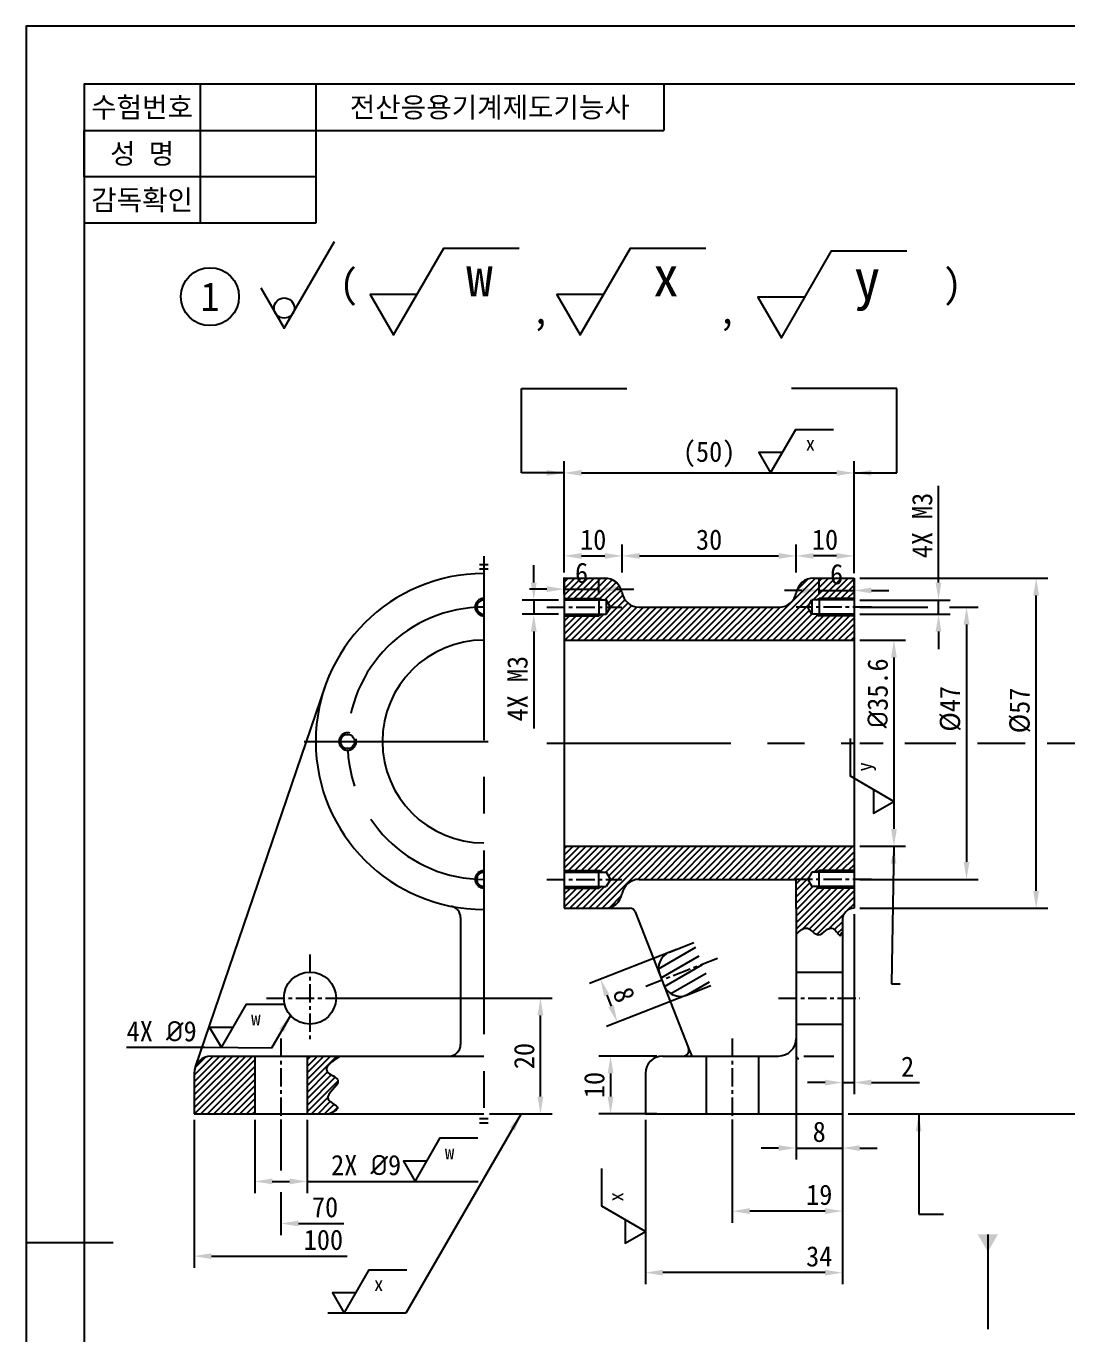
# Model space of a CAD drawing. Header units: millimetres. Extents: x 0 to 594, y 0 to 420.
# Drawn here: x 0 to 179.5, y 194.2 to 420 of the extents above; entities that cross this region are included whole.
import ezdxf
from ezdxf.enums import TextEntityAlignment as Align

# ---------------------------------------------------------------- set-up
doc = ezdxf.new("R2010")
doc.units = ezdxf.units.MM
doc.linetypes.add('CENTER', pattern=[50.8, 31.75, -6.35, 6.35, -6.35])
doc.linetypes.add('PHANTOM', pattern=[63.5, 31.75, -6.35, 6.35, -6.35, 6.35, -6.35])
for name, color, linetype in [('가상선', 1, 'PHANTOM'), ('문자', 2, 'Continuous'), ('외형선', 3, 'Continuous'), ('윤곽선_중심마크', 4, 'Continuous'), ('중심선', 1, 'CENTER'), ('치수선', 7, 'Continuous')]:
    doc.layers.add(name, color=color, linetype=linetype)
doc.styles.add('문자 H3.5', font='GulimChe.ttf', dxfattribs={"height": 3.5})
doc.styles.add('문자 H5', font='GulimChe.ttf', dxfattribs={"height": 5})
doc.dimstyles.new('기본', dxfattribs={"dimtxt": 3.5, "dimasz": 3, "dimexe": 2, "dimexo": 1, "dimgap": 1, "dimtad": 1, "dimdsep": 46, "dimtxsty": '문자 H3.5', "dimcen": 0, "dimclrd": 256, "dimclre": 256, "dimclrt": 2, "dimazin": 2, "dimtfac": 1, "dimtmove": 0, "dimatfit": 3, "dimfxl": 1, "dimlwd": -1, "dimlwe": -1, "dimarcsym": 1})
pattern_1 = [(45, (-143.3244, 7.025), (-0.561266, 0.561266), [])]

# ---------------------------------------------------------------- blocks, each defined once
blk = doc.blocks.new('*D2')
at = {"layer": 'Defpoints', "color": 0, "transparency": 16777216}
for p in [(142.83, 314), (142.83, 278.41), (149.72, 278.41)]:
    blk.add_point(p, dxfattribs=at)
at = {"layer": '치수선', "transparency": 16777216}
for p, q in [((143.83, 314), (151.72, 314)), ((149.72, 311), (149.72, 281.41)), ((143.83, 278.41), (151.72, 278.41))]:
    blk.add_line(p, q, dxfattribs=at)
for points in [[(149.22, 311), (150.22, 311), (149.72, 314)], [(149.22, 281.41), (150.22, 281.41), (149.72, 278.41)]]:
    blk.add_solid(points, dxfattribs=at)
at = {"layer": '치수선', "color": 2, "transparency": 16777216, "insert": (146.93, 304.81), "char_height": 3.5, "attachment_point": 5, "rotation": 90, "style": '문자 H3.5'}
blk.add_mtext('{\\fISOCPEUR|b0|i0|c0|p34;%%C}35.6', dxfattribs=at)
blk = doc.blocks.new('_DotSmall')
at = {"color": 0, "linetype": 'ByBlock', "const_width": 0.5}
blk.add_lwpolyline([(-0.0625, 0, 1), (0.0625, 0, 1)], format="xyb", close=True, dxfattribs=at)
blk = doc.blocks.new('*D3')
at = {"layer": 'Defpoints', "color": 0, "transparency": 16777216}
for p in [(142.83, 296.2), (140.83, 232.2), (189.8, 232.2)]:
    blk.add_point(p, dxfattribs=at)
at = {"layer": '치수선', "transparency": 16777216}
for p, q in [((143.83, 296.2), (147.85, 296.2)), ((151.6, 296.2), (160.38, 296.2)), ((164.13, 296.2), (172.38, 296.2)), ((176.13, 296.2), (191.8, 296.2)), ((189.8, 293.2), (189.8, 235.2)), ((141.83, 232.2), (191.8, 232.2))]:
    blk.add_line(p, q, dxfattribs=at)
for points in [[(189.3, 293.2), (190.3, 293.2), (189.8, 296.2)], [(189.3, 235.2), (190.3, 235.2), (189.8, 232.2)]]:
    blk.add_solid(points, dxfattribs=at)
at = {"layer": '치수선', "color": 2, "transparency": 16777216, "insert": (187, 251.06), "char_height": 3.5, "attachment_point": 5, "rotation": 90, "style": '문자 H3.5'}
blk.add_mtext('64%%P0.023', dxfattribs=at)
blk = doc.blocks.new('*D4')
at = {"layer": 'Defpoints', "color": 0, "transparency": 16777216}
for p in [(142.83, 324.7), (174.26, 324.7), (142.83, 267.7)]:
    blk.add_point(p, dxfattribs=at)
at = {"layer": '치수선', "transparency": 16777216}
for p, q in [((143.83, 324.7), (176.26, 324.7)), ((174.26, 270.7), (174.26, 321.7)), ((143.83, 267.7), (176.26, 267.7))]:
    blk.add_line(p, q, dxfattribs=at)
for points in [[(173.76, 321.7), (174.76, 321.7), (174.26, 324.7)], [(173.76, 270.7), (174.76, 270.7), (174.26, 267.7)]]:
    blk.add_solid(points, dxfattribs=at)
at = {"layer": '치수선', "color": 2, "transparency": 16777216, "insert": (171.46, 301.86), "char_height": 3.5, "attachment_point": 5, "rotation": 90, "style": '문자 H3.5'}
blk.add_mtext('%%c57', dxfattribs=at)
blk = doc.blocks.new('*D5')
at = {"layer": 'Defpoints', "color": 0, "transparency": 16777216}
for p in [(142.83, 267.7), (140.83, 260.73), (140.83, 237.62)]:
    blk.add_point(p, dxfattribs=at)
at = {"layer": '치수선', "transparency": 16777216}
for p, q in [((142.83, 266.7), (142.83, 235.62)), ((140.83, 259.73), (140.83, 235.62)), ((137.83, 237.62), (134.83, 237.62)), ((140.83, 237.62), (142.83, 237.62)), ((145.83, 237.62), (154.11, 237.62))]:
    blk.add_line(p, q, dxfattribs=at)
for points in [[(137.83, 238.12), (137.83, 237.12), (140.83, 237.62)], [(145.83, 238.12), (145.83, 237.12), (142.83, 237.62)]]:
    blk.add_solid(points, dxfattribs=at)
at = {"layer": '치수선', "color": 2, "transparency": 16777216, "insert": (152.07, 240.37), "char_height": 3.5, "attachment_point": 5, "style": '문자 H3.5'}
blk.add_mtext('2', dxfattribs=at)
blk = doc.blocks.new('*D6')
at = {"layer": 'Defpoints', "color": 0, "transparency": 16777216}
for p in [(142.83, 319.7), (142.83, 272.7), (162.25, 272.7)]:
    blk.add_point(p, dxfattribs=at)
at = {"layer": '치수선', "transparency": 16777216}
for p, q in [((143.83, 319.7), (155.54, 319.7)), ((159.29, 319.7), (164.25, 319.7)), ((162.25, 316.7), (162.25, 275.7)), ((143.83, 272.7), (164.25, 272.7))]:
    blk.add_line(p, q, dxfattribs=at)
for points in [[(161.75, 316.7), (162.75, 316.7), (162.25, 319.7)], [(161.75, 275.7), (162.75, 275.7), (162.25, 272.7)]]:
    blk.add_solid(points, dxfattribs=at)
at = {"layer": '치수선', "color": 2, "transparency": 16777216, "insert": (159.46, 302.14), "char_height": 3.5, "attachment_point": 5, "rotation": 90, "style": '문자 H3.5'}
blk.add_mtext('%%c47', dxfattribs=at)
blk = doc.blocks.new('*D7')
at = {"layer": 'Defpoints', "color": 0, "transparency": 16777216}
for p in [(121.83, 232.2), (140.83, 232.2), (121.83, 215.43)]:
    blk.add_point(p, dxfattribs=at)
at = {"layer": '치수선', "transparency": 16777216}
for p, q in [((121.83, 231.2), (121.83, 213.43)), ((140.83, 231.2), (140.83, 213.43)), ((137.83, 215.43), (124.83, 215.43))]:
    blk.add_line(p, q, dxfattribs=at)
for points in [[(124.83, 215.93), (124.83, 214.93), (121.83, 215.43)], [(137.83, 215.93), (137.83, 214.93), (140.83, 215.43)]]:
    blk.add_solid(points, dxfattribs=at)
at = {"layer": '치수선', "color": 2, "transparency": 16777216, "insert": (136.83, 218.23), "char_height": 3.5, "attachment_point": 5, "style": '문자 H3.5'}
blk.add_mtext('19', dxfattribs=at)
blk = doc.blocks.new('*D8')
at = {"layer": 'Defpoints', "color": 0, "transparency": 16777216}
for p in [(106.83, 232.2), (140.83, 232.2), (106.83, 204.8)]:
    blk.add_point(p, dxfattribs=at)
at = {"layer": '치수선', "transparency": 16777216}
for p, q in [((106.83, 231.2), (106.83, 202.8)), ((140.83, 231.2), (140.83, 202.8)), ((137.83, 204.8), (109.83, 204.8))]:
    blk.add_line(p, q, dxfattribs=at)
for points in [[(109.83, 205.3), (109.83, 204.3), (106.83, 204.8)], [(137.83, 205.3), (137.83, 204.3), (140.83, 204.8)]]:
    blk.add_solid(points, dxfattribs=at)
at = {"layer": '치수선', "color": 2, "transparency": 16777216, "insert": (136.83, 207.59), "char_height": 3.5, "attachment_point": 5, "style": '문자 H3.5'}
blk.add_mtext('34', dxfattribs=at)
blk = doc.blocks.new('*D9')
at = {"layer": 'Defpoints', "color": 0, "transparency": 16777216}
for p in [(43.96, 232.2), (113.96, 232.2), (113.96, 213.29)]:
    blk.add_point(p, dxfattribs=at)
at = {"layer": '치수선', "transparency": 16777216}
for p, q in [((43.96, 231.2), (43.96, 222.42)), ((43.96, 218.67), (43.96, 211.29)), ((46.96, 213.29), (54.81, 213.29))]:
    blk.add_line(p, q, dxfattribs=at)
blk.add_solid([(46.96, 213.79), (46.96, 212.79), (43.96, 213.29)], dxfattribs=at)
at = {"layer": '치수선', "color": 2, "transparency": 16777216, "insert": (51.57, 216.09), "char_height": 3.5, "attachment_point": 5, "style": '문자 H3.5'}
blk.add_mtext('70', dxfattribs=at)
blk = doc.blocks.new('*D10')
at = {"layer": 'Defpoints', "color": 0, "transparency": 16777216}
for p in [(28.96, 232.2), (128.96, 232.2), (128.96, 207.66)]:
    blk.add_point(p, dxfattribs=at)
at = {"layer": '치수선', "transparency": 16777216}
for p, q in [((28.96, 231.2), (28.96, 205.66)), ((31.96, 207.66), (55.41, 207.66))]:
    blk.add_line(p, q, dxfattribs=at)
blk.add_solid([(31.96, 208.16), (31.96, 207.16), (28.96, 207.66)], dxfattribs=at)
at = {"layer": '치수선', "color": 2, "transparency": 16777216, "insert": (51.28, 210.45), "char_height": 3.5, "attachment_point": 5, "style": '문자 H3.5'}
blk.add_mtext('100', dxfattribs=at)
blk = doc.blocks.new('*D11')
at = {"layer": 'Defpoints', "color": 0, "transparency": 16777216}
for p in [(102.83, 328.54), (92.83, 324.7), (102.83, 324.7)]:
    blk.add_point(p, dxfattribs=at)
at = {"layer": '치수선', "transparency": 16777216}
for p, q in [((92.83, 325.7), (92.83, 330.54)), ((102.83, 325.7), (102.83, 330.54)), ((95.83, 328.54), (99.83, 328.54))]:
    blk.add_line(p, q, dxfattribs=at)
for points in [[(95.83, 329.04), (95.83, 328.04), (92.83, 328.54)], [(99.83, 329.04), (99.83, 328.04), (102.83, 328.54)]]:
    blk.add_solid(points, dxfattribs=at)
at = {"layer": '치수선', "color": 2, "transparency": 16777216, "insert": (97.83, 331.33), "char_height": 3.5, "attachment_point": 5, "style": '문자 H3.5'}
blk.add_mtext('10', dxfattribs=at)
blk = doc.blocks.new('*D12')
at = {"layer": 'Defpoints', "color": 0, "transparency": 16777216}
for p in [(113.12, 260.98), (116.04, 253.53), (102, 248.03)]:
    blk.add_point(p, dxfattribs=at)
at = {"layer": '치수선', "transparency": 16777216}
for p, q in [((112.18, 260.61), (97.22, 254.74)), ((115.11, 253.17), (100.14, 247.3)), ((100.18, 252.68), (100.91, 250.82))]:
    blk.add_line(p, q, dxfattribs=at)
for points in [[(100.64, 252.86), (99.71, 252.5), (99.08, 255.48)], [(101.37, 251), (100.44, 250.64), (102, 248.03)]]:
    blk.add_solid(points, dxfattribs=at)
at = {"layer": '치수선', "color": 2, "transparency": 16777216, "insert": (103.14, 252.77), "char_height": 3.5, "attachment_point": 5, "rotation": 291.413, "style": '문자 H3.5'}
blk.add_mtext('8', dxfattribs=at)
blk = doc.blocks.new('*D13')
at = {"layer": 'Defpoints', "color": 0, "transparency": 16777216}
for p in [(142.83, 320.93), (142.83, 318.47), (157.41, 318.47)]:
    blk.add_point(p, dxfattribs=at)
at = {"layer": '치수선', "transparency": 16777216}
for p, q in [((157.41, 323.93), (157.41, 340.64)), ((143.83, 320.93), (159.41, 320.93)), ((157.41, 318.47), (157.41, 320.93)), ((143.83, 318.47), (159.41, 318.47)), ((157.41, 315.47), (157.41, 312.47))]:
    blk.add_line(p, q, dxfattribs=at)
for points in [[(156.91, 323.93), (157.91, 323.93), (157.41, 320.93)], [(156.91, 315.47), (157.91, 315.47), (157.41, 318.47)]]:
    blk.add_solid(points, dxfattribs=at)
at = {"layer": '치수선', "color": 2, "transparency": 16777216, "insert": (154.61, 333.79), "char_height": 3.5, "attachment_point": 5, "rotation": 90, "style": '문자 H3.5'}
blk.add_mtext('4X M3', dxfattribs=at)
blk = doc.blocks.new('*D14')
at = {"layer": 'Defpoints', "color": 0, "transparency": 16777216}
for p in [(136.83, 320.93), (142.83, 322.58), (142.83, 320.93)]:
    blk.add_point(p, dxfattribs=at)
at = {"layer": '치수선', "transparency": 16777216}
for p, q in [((136.83, 321.93), (136.83, 324.58)), ((142.83, 321.93), (142.83, 324.58)), ((133.83, 322.58), (130.83, 322.58)), ((136.83, 322.58), (142.83, 322.58)), ((145.83, 322.58), (148.83, 322.58))]:
    blk.add_line(p, q, dxfattribs=at)
for points in [[(133.83, 323.08), (133.83, 322.08), (136.83, 322.58)], [(145.83, 323.08), (145.83, 322.08), (142.83, 322.58)]]:
    blk.add_solid(points, dxfattribs=at)
at = {"layer": '치수선', "color": 2, "transparency": 16777216, "insert": (139.83, 325.37), "char_height": 3.5, "attachment_point": 5, "style": '문자 H3.5'}
blk.add_mtext('6', dxfattribs=at)
blk = doc.blocks.new('*D15')
at = {"layer": 'Defpoints', "color": 0, "transparency": 16777216}
for p in [(92.83, 320.93), (87.58, 318.47), (92.83, 318.47)]:
    blk.add_point(p, dxfattribs=at)
at = {"layer": '치수선', "transparency": 16777216}
for p, q in [((87.58, 323.93), (87.58, 326.93)), ((91.83, 320.93), (85.58, 320.93)), ((87.58, 320.93), (87.58, 318.47)), ((91.83, 318.47), (85.58, 318.47)), ((87.58, 315.47), (87.58, 298.76))]:
    blk.add_line(p, q, dxfattribs=at)
for points in [[(87.08, 323.93), (88.08, 323.93), (87.58, 320.93)], [(87.08, 315.47), (88.08, 315.47), (87.58, 318.47)]]:
    blk.add_solid(points, dxfattribs=at)
at = {"layer": '치수선', "color": 2, "transparency": 16777216, "insert": (84.78, 305.62), "char_height": 3.5, "attachment_point": 5, "rotation": 90, "style": '문자 H3.5'}
blk.add_mtext('4X M3', dxfattribs=at)
blk = doc.blocks.new('*D16')
at = {"layer": 'Defpoints', "color": 0, "transparency": 16777216}
for p in [(92.83, 320.93), (98.83, 322.81), (98.83, 320.93)]:
    blk.add_point(p, dxfattribs=at)
at = {"layer": '치수선', "transparency": 16777216}
for p, q in [((92.83, 321.93), (92.83, 324.81)), ((98.83, 321.93), (98.83, 324.81)), ((89.83, 322.81), (86.83, 322.81)), ((92.83, 322.81), (98.83, 322.81)), ((101.83, 322.81), (104.83, 322.81))]:
    blk.add_line(p, q, dxfattribs=at)
for points in [[(89.83, 323.31), (89.83, 322.31), (92.83, 322.81)], [(101.83, 323.31), (101.83, 322.31), (98.83, 322.81)]]:
    blk.add_solid(points, dxfattribs=at)
at = {"layer": '치수선', "color": 2, "transparency": 16777216, "insert": (95.83, 325.6), "char_height": 3.5, "attachment_point": 5, "style": '문자 H3.5'}
blk.add_mtext('6', dxfattribs=at)
blk = doc.blocks.new('*D20')
at = {"layer": 'Defpoints', "color": 0, "transparency": 16777216}
for p in [(109.83, 242.2), (100.83, 232.2), (109.83, 232.2)]:
    blk.add_point(p, dxfattribs=at)
at = {"layer": '치수선', "transparency": 16777216}
for p, q in [((108.83, 242.2), (98.83, 242.2)), ((100.83, 239.2), (100.83, 235.2)), ((108.83, 232.2), (98.83, 232.2))]:
    blk.add_line(p, q, dxfattribs=at)
for points in [[(100.33, 239.2), (101.33, 239.2), (100.83, 242.2)], [(100.33, 235.2), (101.33, 235.2), (100.83, 232.2)]]:
    blk.add_solid(points, dxfattribs=at)
at = {"layer": '치수선', "color": 2, "transparency": 16777216, "insert": (98.04, 237.2), "char_height": 3.5, "attachment_point": 5, "rotation": 90, "style": '문자 H3.5'}
blk.add_mtext('10', dxfattribs=at)
blk = doc.blocks.new('*D21')
at = {"layer": 'Defpoints', "color": 0, "transparency": 16777216}
for p in [(132.83, 245.2), (140.83, 245.2), (140.83, 226.31)]:
    blk.add_point(p, dxfattribs=at)
at = {"layer": '치수선', "transparency": 16777216}
for p, q in [((132.83, 244.2), (132.83, 224.31)), ((140.83, 244.2), (140.83, 224.31)), ((129.83, 226.31), (126.83, 226.31)), ((132.83, 226.31), (140.83, 226.31)), ((143.83, 226.31), (146.83, 226.31))]:
    blk.add_line(p, q, dxfattribs=at)
for points in [[(129.83, 226.81), (129.83, 225.81), (132.83, 226.31)], [(143.83, 226.81), (143.83, 225.81), (140.83, 226.31)]]:
    blk.add_solid(points, dxfattribs=at)
at = {"layer": '치수선', "color": 2, "transparency": 16777216, "insert": (136.83, 229.1), "char_height": 3.5, "attachment_point": 5, "style": '문자 H3.5'}
blk.add_mtext('8', dxfattribs=at)
blk = doc.blocks.new('*D22')
at = {"layer": 'Defpoints', "color": 0, "transparency": 16777216}
for p in [(142.83, 342.87), (92.83, 324.7), (142.83, 324.58)]:
    blk.add_point(p, dxfattribs=at)
at = {"layer": '치수선', "transparency": 16777216}
for p, q in [((92.83, 325.7), (92.83, 344.87)), ((142.83, 325.58), (142.83, 344.87)), ((95.83, 342.87), (139.83, 342.87))]:
    blk.add_line(p, q, dxfattribs=at)
for points in [[(95.83, 343.37), (95.83, 342.37), (92.83, 342.87)], [(139.83, 343.37), (139.83, 342.37), (142.83, 342.87)]]:
    blk.add_solid(points, dxfattribs=at)
at = {"layer": '치수선', "color": 2, "transparency": 16777216, "insert": (117.83, 346.07), "char_height": 3.5, "attachment_point": 5, "style": '문자 H3.5'}
blk.add_mtext('(50)', dxfattribs=at)
blk = doc.blocks.new('*D27')
at = {"layer": 'Defpoints', "color": 0, "transparency": 16777216}
for p in [(132.83, 328.54), (132.83, 324.7), (142.83, 324.7)]:
    blk.add_point(p, dxfattribs=at)
at = {"layer": '치수선', "transparency": 16777216}
for p, q in [((132.83, 325.7), (132.83, 330.54)), ((142.83, 325.7), (142.83, 330.54)), ((139.83, 328.54), (135.83, 328.54))]:
    blk.add_line(p, q, dxfattribs=at)
for points in [[(135.83, 329.04), (135.83, 328.04), (132.83, 328.54)], [(139.83, 329.04), (139.83, 328.04), (142.83, 328.54)]]:
    blk.add_solid(points, dxfattribs=at)
at = {"layer": '치수선', "color": 2, "transparency": 16777216, "insert": (137.83, 331.33), "char_height": 3.5, "attachment_point": 5, "style": '문자 H3.5'}
blk.add_mtext('10', dxfattribs=at)
blk = doc.blocks.new('*D28')
at = {"layer": 'Defpoints', "color": 0, "transparency": 16777216}
for p in [(102.83, 328.54), (132.83, 328.54), (132.83, 328.54)]:
    blk.add_point(p, dxfattribs=at)
at = {"layer": '치수선', "transparency": 16777216}
for p, q in [((102.83, 329.54), (102.83, 330.54)), ((132.83, 329.54), (132.83, 330.54)), ((105.83, 328.54), (129.83, 328.54))]:
    blk.add_line(p, q, dxfattribs=at)
for points in [[(105.83, 329.04), (105.83, 328.04), (102.83, 328.54)], [(129.83, 329.04), (129.83, 328.04), (132.83, 328.54)]]:
    blk.add_solid(points, dxfattribs=at)
at = {"layer": '치수선', "color": 2, "transparency": 16777216, "insert": (117.83, 331.33), "char_height": 3.5, "attachment_point": 5, "style": '문자 H3.5'}
blk.add_mtext('30', dxfattribs=at)
blk = doc.blocks.new('*D43')
at = {"layer": 'Defpoints', "color": 0, "transparency": 16777216}
for p in [(39.46, 232.2), (48.46, 232.2), (48.46, 220.55)]:
    blk.add_point(p, dxfattribs=at)
at = {"layer": '치수선', "transparency": 16777216}
for p, q in [((39.46, 231.2), (39.46, 218.55)), ((48.46, 231.2), (48.46, 218.55)), ((42.46, 220.55), (45.46, 220.55)), ((48.46, 220.55), (65.83, 220.55))]:
    blk.add_line(p, q, dxfattribs=at)
for points in [[(42.46, 221.05), (42.46, 220.05), (39.46, 220.55)], [(45.46, 221.05), (45.46, 220.05), (48.46, 220.55)]]:
    blk.add_solid(points, dxfattribs=at)
at = {"layer": '치수선', "color": 2, "transparency": 16777216, "insert": (58.65, 223.35), "char_height": 3.5, "attachment_point": 5, "style": '문자 H3.5'}
blk.add_mtext('2X {\\fISOCPEUR|b0|i0|c0|p34;%%C}9', dxfattribs=at)
blk = doc.blocks.new('*D44')
at = {"layer": 'Defpoints', "color": 0, "transparency": 16777216}
for p in [(53.46, 252.2), (88.73, 252.2), (78.96, 232.2)]:
    blk.add_point(p, dxfattribs=at)
at = {"layer": '치수선', "transparency": 16777216}
for p, q in [((54.46, 252.2), (90.73, 252.2)), ((88.73, 235.2), (88.73, 249.2)), ((79.96, 232.2), (90.73, 232.2))]:
    blk.add_line(p, q, dxfattribs=at)
for points in [[(88.23, 249.2), (89.23, 249.2), (88.73, 252.2)], [(88.23, 235.2), (89.23, 235.2), (88.73, 232.2)]]:
    blk.add_solid(points, dxfattribs=at)
at = {"layer": '치수선', "color": 2, "transparency": 16777216, "insert": (85.94, 242.2), "char_height": 3.5, "attachment_point": 5, "rotation": 90, "style": '문자 H3.5'}
blk.add_mtext('20', dxfattribs=at)

msp = doc.modelspace()

# ---------------------------------------------------------------- hatches: boundary and pattern name
at = {"layer": '외형선'}
h = msp.add_hatch(dxfattribs=at)
h.set_pattern_fill('ANSI31', color=0, scale=0.25)
h.set_pattern_definition(pattern_1)
h.paths.add_polyline_path([(142.831, 318.204), (136.831, 318.204), (136.362, 318.474), (135.581, 318.474), (134.871, 319.704), (135.581, 320.933), (136.362, 320.933), (136.831, 321.204), (142.831, 321.204), (142.831, 324.704), (135.831, 324.704, 0.3659774), (132.873, 322.204, -0.3659774), (129.915, 319.704), (105.747, 319.704, -0.3659774), (102.789, 322.204, 0.3659774), (99.831, 324.704), (92.831, 324.704), (92.831, 321.204), (98.831, 321.204), (99.3, 320.933), (100.081, 320.933), (100.791, 319.704), (100.081, 318.474), (99.3, 318.474), (98.831, 318.204), (92.831, 318.204), (92.831, 314.002), (142.831, 314.002)])
h = msp.add_hatch(dxfattribs=at)
h.set_pattern_fill('ANSI31', color=0, scale=0.25)
h.set_pattern_definition(pattern_1)
h.paths.add_polyline_path([(98.831, 321.204), (92.831, 321.204), (92.831, 320.933), (98.831, 320.933)])
h.paths.add_polyline_path([(98.831, 321.204), (98.831, 320.933), (99.3, 320.933)])
h.paths.add_polyline_path([(98.831, 318.474), (92.831, 318.474), (92.831, 318.204), (98.831, 318.204)])
h.paths.add_polyline_path([(99.3, 318.474), (98.831, 318.474), (98.831, 318.204)])
h.paths.add_polyline_path([(142.831, 321.204), (136.831, 321.204), (136.831, 320.933), (142.831, 320.933)])
h.paths.add_polyline_path([(136.831, 321.204), (136.362, 320.933), (136.831, 320.933)])
h.paths.add_polyline_path([(136.831, 318.474), (136.362, 318.474), (136.831, 318.204)])
h.paths.add_polyline_path([(142.831, 318.474), (136.831, 318.474), (136.831, 318.204), (142.831, 318.204)])
h = msp.add_hatch(dxfattribs=at)
h.set_pattern_fill('ANSI31', color=0, scale=0.25)
h.set_pattern_definition(pattern_1)
edge = h.paths.add_edge_path()
edge.add_line((142.831, 278.406), (92.831, 278.406))
edge.add_line((92.831, 278.406), (92.831, 274.204))
edge.add_line((92.831, 274.204), (98.831, 274.204))
edge.add_line((98.831, 274.204), (99.3, 273.933))
edge.add_line((99.3, 273.933), (100.081, 273.933))
edge.add_line((100.081, 273.933), (100.791, 272.704))
edge.add_line((100.791, 272.704), (100.081, 271.474))
edge.add_line((100.081, 271.474), (99.3, 271.474))
edge.add_line((99.3, 271.474), (98.831, 271.204))
edge.add_line((98.831, 271.204), (92.831, 271.204))
edge.add_line((92.831, 271.204), (92.831, 267.704))
edge.add_line((92.831, 267.704), (99.831, 267.704))
edge.add_arc((99.831, 270.704), 3, 270, 350.40593)
edge.add_arc((105.747, 269.704), 3, 90, 170.40593, ccw=False)
edge.add_line((105.747, 272.704), (132.831, 272.704))
edge.add_line((132.831, 272.704), (132.831, 267.704))
edge.add_line((132.831, 267.704), (132.831, 263.177))
edge.add_spline(control_points=[(132.831, 263.177), (133.492, 263.808), (134.808, 265.066), (136.812, 261.906), (138.943, 265.619), (140.625, 262.111), (140.577, 263.874), (140.831, 263.164)], knot_values=[0, 0, 0, 0, 2.2430239, 4.4673842, 7.2222195, 8.9212274, 10.1680847, 10.1680847, 10.1680847, 10.1680847], degree=3, periodic=0)
edge.add_line((140.831, 263.164), (140.831, 265.704))
edge.add_arc((142.831, 265.704), 2, 90, 180, ccw=False)
edge.add_line((142.831, 267.704), (142.831, 271.204))
edge.add_line((142.831, 271.204), (136.831, 271.204))
edge.add_line((136.831, 271.204), (136.362, 271.474))
edge.add_line((136.362, 271.474), (135.581, 271.474))
edge.add_line((135.581, 271.474), (134.871, 272.704))
edge.add_line((134.871, 272.704), (135.581, 273.933))
edge.add_line((135.581, 273.933), (136.362, 273.933))
edge.add_line((136.362, 273.933), (136.831, 274.204))
edge.add_line((136.831, 274.204), (142.831, 274.204))
edge.add_line((142.831, 274.204), (142.831, 278.406))
h = msp.add_hatch(dxfattribs=at)
h.set_pattern_fill('ANSI31', color=0, scale=0.25)
h.set_pattern_definition(pattern_1)
h.paths.add_polyline_path([(98.831, 274.204), (92.831, 274.204), (92.831, 273.933), (98.831, 273.933)])
h.paths.add_polyline_path([(98.831, 274.204), (98.831, 273.933), (99.3, 273.933)])
h.paths.add_polyline_path([(98.831, 271.474), (92.831, 271.474), (92.831, 271.204), (98.831, 271.204)])
h.paths.add_polyline_path([(99.3, 271.474), (98.831, 271.474), (98.831, 271.204)])
h = msp.add_hatch(dxfattribs=at)
h.set_pattern_fill('ANSI31', color=0, scale=0.25)
h.set_pattern_definition(pattern_1)
h.paths.add_polyline_path([(142.831, 271.474), (136.831, 271.474), (136.831, 271.204), (142.831, 271.204)])
h.paths.add_polyline_path([(136.831, 271.474), (136.362, 271.474), (136.831, 271.204)])
h.paths.add_polyline_path([(142.831, 274.204), (136.831, 274.204), (136.831, 273.933), (142.831, 273.933)])
h.paths.add_polyline_path([(136.831, 274.204), (136.362, 273.933), (136.831, 273.933)])
h = msp.add_hatch(dxfattribs=at)
h.set_pattern_fill('ANSI31', color=0, scale=0.5, angle=345)
h.set_pattern_definition([(30, (-143.3244, 7.025), (-0.79375, 1.374815), [])])
h.paths.add_polyline_path([(116.678, 258.08), (115.217, 261.804), (111.014, 260.155, 0.4142136), (109.316, 256.267), (109.681, 255.336)])
h.paths.add_polyline_path([(118.138, 254.356), (116.678, 258.08), (109.681, 255.336), (110.046, 254.405, 0.4142136), (113.935, 252.707)])
h = msp.add_hatch(dxfattribs=at)
h.set_pattern_fill('ANSI31', color=0, scale=0.25)
h.set_pattern_definition([(45, (-74.9211, 7.025), (-0.561266, 0.561266), [])])
edge = h.paths.add_edge_path()
edge.add_spline(control_points=[(52.258, 232.204), (53.018, 232.559), (54.703, 233.345), (50.228, 234.932), (55.624, 237.948), (50.404, 239.583), (52.758, 241.231), (54.148, 242.204)], knot_values=[0, 0, 0, 0, 1.8109879, 4.015913, 7.6391453, 10.0666524, 13.5603107, 13.5603107, 13.5603107, 13.5603107], degree=3, periodic=0)
edge.add_line((54.148, 242.204), (48.46, 242.204))
edge.add_line((48.46, 242.204), (48.46, 232.204))
edge.add_line((48.46, 232.204), (52.258, 232.204))
h.paths.add_polyline_path([(39.46, 242.204), (31.96, 242.204, 0.4142136), (28.96, 239.204), (28.96, 232.204), (39.46, 232.204)])

# ---------------------------------------------------------------- linework, layer by layer
msp.add_lwpolyline([(0, 0), (594, 0), (594, 420), (0, 420)], close=True)
at = {"layer": '가상선'}
for p, q in [((92.831, 321.204), (98.831, 321.204)), ((99.3, 320.933), (98.831, 321.204)), ((136.362, 320.933), (136.831, 321.204)), ((142.831, 321.204), (136.831, 321.204)), ((99.3, 318.474), (98.831, 318.204)), ((136.362, 318.474), (136.831, 318.204)), ((92.831, 318.204), (98.831, 318.204)), ((142.831, 318.204), (136.831, 318.204)), ((92.831, 274.204), (98.831, 274.204)), ((99.3, 273.933), (98.831, 274.204)), ((136.362, 273.933), (136.831, 274.204)), ((142.831, 274.204), (136.831, 274.204)), ((92.831, 271.204), (98.831, 271.204)), ((99.3, 271.474), (98.831, 271.204)), ((136.362, 271.474), (136.831, 271.204)), ((142.831, 271.204), (136.831, 271.204)), ((114.296, 243.569), (114.831, 242.204))]:
    msp.add_line(p, q, dxfattribs=at)
for centre, start, end in [((78.96, 319.704), 90, 270), ((55.462, 296.502), 76.202, 17.72515), ((78.96, 272.704), 90, 270)]:
    msp.add_arc(centre, 1.5, start, end, dxfattribs=at)
at = {"layer": '문자', "color": 7}
msp.add_line((65.835, 220.549), (78.006, 220.549), dxfattribs=at)
at = {"layer": '외형선'}
for p, q in [((30, 409.98), (30, 386)), ((10, 402), (50, 402)), ((50, 394), (10, 394)), ((79.71, 327.002), (78.21, 327.002)), ((79.71, 326.252), (78.21, 326.252)), ((92.831, 324.704), (92.831, 267.704)), ((92.831, 324.704), (99.831, 324.704)), ((135.831, 324.704), (142.831, 324.704)), ((142.831, 324.704), (142.831, 267.704)), ((92.831, 320.933), (100.081, 320.933)), ((98.831, 321.204), (98.831, 318.204)), ((100.081, 320.933), (100.081, 318.474)), ((100.791, 319.704), (100.081, 320.933)), ((134.871, 319.704), (135.581, 320.933)), ((135.581, 320.933), (135.581, 318.474)), ((142.831, 320.933), (135.581, 320.933)), ((136.831, 321.204), (136.831, 318.204)), ((92.831, 318.474), (100.081, 318.474)), ((100.081, 318.474), (100.791, 319.704)), ((105.747, 319.704), (129.915, 319.704)), ((135.581, 318.474), (134.871, 319.704)), ((142.831, 318.474), (135.581, 318.474)), ((92.831, 314.002), (142.831, 314.002)), ((51.596, 306.103), (29.18, 240.332)), ((92.831, 278.406), (142.831, 278.406)), ((92.831, 273.933), (100.081, 273.933)), ((98.831, 271.204), (98.831, 274.204)), ((100.081, 273.933), (100.791, 272.704)), ((135.581, 273.933), (134.871, 272.704)), ((142.831, 273.933), (135.581, 273.933)), ((136.831, 271.204), (136.831, 274.204)), ((92.831, 271.474), (100.081, 271.474)), ((100.791, 272.704), (100.081, 271.474)), ((105.747, 272.704), (132.831, 272.704)), ((132.831, 267.704), (132.831, 272.704)), ((134.871, 272.704), (135.581, 271.474)), ((142.831, 271.474), (135.581, 271.474)), ((92.831, 267.704), (104.149, 267.704)), ((105.08, 267.069), (114.296, 243.569)), ((132.831, 267.704), (132.831, 242.182)), ((142.831, 267.704), (142.831, 267.704)), ((74.96, 266.088), (74.96, 244.204)), ((140.831, 265.704), (140.831, 232.204)), ((111.014, 260.155), (115.217, 261.804)), ((113.935, 252.707), (118.138, 254.356)), ((31.96, 242.204), (78.96, 242.204)), ((39.46, 242.204), (39.46, 232.204)), ((48.46, 242.204), (48.46, 232.204)), ((109.831, 242.204), (129.831, 242.204)), ((28.96, 239.204), (28.96, 232.204)), ((106.831, 239.204), (106.831, 232.204)), ((28.96, 232.204), (78.96, 232.204)), ((79.71, 231.36), (78.21, 231.36)), ((79.71, 230.61), (78.21, 230.61)), ((106.831, 232.204), (140.831, 232.204))]:
    msp.add_line(p, q, dxfattribs=at)
at = {"layer": '외형선', "ltscale": 0.1}
for p, q in [((132.831, 256.704), (140.831, 256.704)), ((132.831, 247.704), (140.831, 247.704)), ((117.331, 242.204), (117.331, 232.204)), ((126.331, 242.204), (126.331, 232.204)), ((134.173, 242.204), (139.334, 242.204))]:
    msp.add_line(p, q, dxfattribs=at)
at = {"layer": '외형선'}
for centre, radius in [((55.462, 296.502), 1.23), ((48.96, 252.204), 4.5)]:
    msp.add_circle(centre, radius, dxfattribs=at)
for centre, radius, start, end in [((78.96, 296.502), 29, 90, 270), ((99.831, 321.704), 3, 9.59407, 90), ((135.831, 321.704), 3, 90, 170.40593), ((78.96, 319.704), 1.23, 90, 270), ((105.747, 322.704), 3, 189.59407, 270), ((129.915, 322.704), 3, 270, 350.40593), ((78.96, 296.502), 17.5, 90, 270), ((78.96, 272.704), 1.23, 90, 270), ((105.747, 269.704), 3, 90, 170.40593), ((99.831, 270.704), 3, 270, 350.40593), ((72.96, 266.088), 2, 0, 78.84006), ((104.149, 266.704), 1, 21.41297, 90), ((142.831, 265.704), 2, 90, 180), ((112.109, 257.362), 3, 111.41297, 201.41297), ((112.839, 255.5), 3, 201.41297, 291.41297), ((72.96, 244.204), 2, 270, 0), ((129.831, 245.204), 3, 270, 0), ((31.96, 239.204), 3, 90, 180), ((109.831, 239.204), 3, 90, 180), ((113.365, 243.204), 1, 270, 21.41297), ((133.333, 242.257), 0.508, 171.28603, 171.46492), ((133.333, 242.257), 0.508, 188.53401, 268.64438)]:
    msp.add_arc(centre, radius, start, end, dxfattribs=at)
at = {"layer": '외형선', "color": 7}
msp.add_open_spline([(132.831, 263.177), (133.492, 263.808), (134.808, 265.066), (136.812, 261.906), (138.943, 265.619), (140.625, 262.111), (140.577, 263.874), (140.831, 263.164)], degree=3, knots=[0, 0, 0, 0, 2.2430239, 4.4673842, 7.2222195, 8.9212274, 10.1680847, 10.1680847, 10.1680847, 10.1680847], dxfattribs=at)
msp.add_spline([(54.148, 242.204), (51.927, 239.507), (53.801, 237.964), (52.093, 234.769), (53.717, 233.277), (52.258, 232.204)], degree=3, dxfattribs=at)
at = {"layer": '윤곽선_중심마크'}
for p, q in [((50, 410), (50, 386)), ((110, 410), (110, 402)), ((10, 394), (10, 402)), ((50, 402), (110, 402)), ((50, 386), (10, 386)), ((0, 210), (15, 210))]:
    msp.add_line(p, q, dxfattribs=at)
msp.add_lwpolyline([(584, 410), (10, 410), (10, 10), (584, 10)], close=True, dxfattribs=at)
at = {"layer": '중심선'}
for p, q in [((78.96, 328.502), (78.96, 227.155)), ((47.96, 296.502), (81.96, 296.502)), ((89.831, 296.204), (142.831, 296.204))]:
    msp.add_line(p, q, dxfattribs=at)
at = {"layer": '중심선', "ltscale": 0.1}
for p, q in [((89.831, 319.704), (102.791, 319.704)), ((145.831, 319.704), (132.871, 319.704)), ((89.831, 272.704), (102.791, 272.704)), ((145.831, 272.704), (132.871, 272.704)), ((48.96, 259.704), (48.96, 244.704)), ((106.888, 254.241), (119.471, 259.175)), ((41.46, 252.204), (56.46, 252.204)), ((129.831, 252.204), (143.831, 252.204)), ((43.96, 245.204), (43.96, 229.204)), ((121.831, 245.204), (121.831, 229.204))]:
    msp.add_line(p, q, dxfattribs=at)
at = {"layer": '중심선'}
msp.add_arc((78.96, 296.204), 23.5, 90, 270, dxfattribs=at)
at = {"layer": '치수선', "color": 7}
for points in [[(40.476, 374.832), (44.518, 367.832), (53.178, 382.832)], [(67.437, 373.692), (59.354, 373.692), (63.396, 366.692), (72.056, 381.692), (85.056, 381.692)], [(99.624, 373.692), (91.541, 373.692), (95.583, 366.692), (104.243, 381.692), (117.243, 381.692)], [(134.334, 373.192), (126.251, 373.192), (130.293, 366.192), (138.953, 381.192), (151.953, 381.192)], [(130.472, 346.371), (126.431, 346.371), (128.451, 342.871), (132.782, 350.371), (139.282, 350.371)], [(146.221, 288.19), (146.221, 284.149), (149.721, 286.17), (142.221, 290.5), (142.221, 297)], [(35.696, 247.152), (31.654, 247.152), (33.675, 243.652), (38.005, 251.152), (44.505, 251.152)], [(69.122, 224.049), (65.081, 224.049), (67.102, 220.549), (71.432, 228.049), (77.932, 228.049)], [(103.331, 213.955), (103.331, 209.913), (106.831, 211.934), (99.331, 216.264), (99.331, 222.764)], [(56.893, 201.29), (52.852, 201.29), (54.872, 197.79), (59.202, 205.29), (65.702, 205.29)]]:
    msp.add_lwpolyline(points, dxfattribs=at)
for centre, radius in [((31.713, 373.299), 5), ((44.518, 371.332), 1.75)]:
    msp.add_circle(centre, radius, dxfattribs=at)

# ---------------------------------------------------------------- texts
at = {"layer": '문자', "style": '문자 H3.5'}
for s, p in [('수험번호', (20, 406)), ('전산응용기계제도기능사', (80, 406)), ('성 명', (20, 398)), ('감독확인', (20, 390))]:
    msp.add_text(s, height=3.5, dxfattribs=at).set_placement(p, align=Align.MIDDLE_CENTER)
at = {"layer": '문자', "color": 2, "ltscale": 2, "style": '문자 H5'}
for s, p in [('(', (55.694, 375.547)), (')', (159.785, 375.547))]:
    msp.add_text(s, height=5, dxfattribs=at).set_placement(p, align=Align.MIDDLE_CENTER)
at = {"layer": '문자', "color": 2}
for s, height, style, p in [('  w', 7, '문자 H3.5', (73.683, 376.847)), ('  x', 7, '문자 H3.5', (105.869, 376.847)), ('  y', 7, '문자 H3.5', (140.58, 376.347)), ('1', 5, '문자 H5', (31.713, 373.299)), (',', 5, '문자 H5', (88.806, 371.123)), (',', 5, '문자 H5', (120.993, 371.123)), (' x', 2.5, '문자 H3.5', (134.495, 347.948)), (' w', 2.5, '문자 H3.5', (38.819, 248.729)), (' w', 2.5, '문자 H3.5', (72.245, 225.627)), (' x', 2.5, '문자 H3.5', (60.016, 202.867))]:
    msp.add_text(s, height=height, dxfattribs=dict(at, style=style)).set_placement(p, align=Align.MIDDLE_CENTER)
at = {"layer": '문자', "color": 2, "style": '문자 H3.5'}
for s, p in [(' y', (144.644, 291.313)), (' x', (101.754, 217.077))]:
    msp.add_text(s, height=2.5, rotation=90, dxfattribs=at).set_placement(p, align=Align.MIDDLE_CENTER)
at = {"layer": '치수선', "color": 2, "insert": (17.339, 244.674), "char_height": 3.5, "attachment_point": 7, "style": '문자 H3.5'}
msp.add_mtext('4X {\\fISOCPEUR|b0|i0|c0|p34;%%C}9', dxfattribs=at)

# ---------------------------------------------------------------- dimensions: what is measured, and where the dimension line sits
at = {"layer": '치수선', "color": 3}
dim = msp.add_linear_dim(base=(142.831, 342.871), p1=(92.831, 324.704), p2=(142.831, 324.584), text='(50)', dimstyle='기본', dxfattribs=at)
dim.commit()
dim.dimension.update_dxf_attribs({"geometry": '*D22', "text_midpoint": (117.831, 346.07)})
for base, p1, p2, text, picture, middle in [((157.414, 318.474), (142.831, 320.933), (142.831, 318.474), '4X M3', '*D13', (157.414, 333.789)), ((174.257, 324.704), (142.831, 267.704), (142.831, 324.704), '%%c57', '*D4', (174.257, 301.856)), ((162.252, 272.704), (142.831, 319.704), (142.831, 272.704), '%%c47', '*D6', (162.252, 302.142)), ((149.721, 278.406), (142.831, 314.002), (142.831, 278.406), '{\\fISOCPEUR|b0|i0|c0|p34;%%C}<>', '*D2', (149.721, 304.806)), ((189.796, 232.204), (142.831, 296.204), (140.831, 232.204), '64%%P0.023', '*D3', (189.796, 251.064))]:
    dim = msp.add_linear_dim(base=base, p1=p1, p2=p2, angle=90, text=text, dimstyle='기본', override={"dimldrblk": 'DotSmall'}, dxfattribs=at)
    dim.commit()
    dim.dimension.update_dxf_attribs({"geometry": picture, "text_midpoint": middle, "dimtype": 160})
for base, p1, p2, picture, middle in [((102.831, 328.537), (92.831, 324.704), (102.831, 324.704), '*D11', (97.831, 331.334)), ((98.831, 322.809), (92.831, 320.933), (98.831, 320.933), '*D16', (95.831, 325.598)), ((142.831, 322.584), (136.831, 320.933), (142.831, 320.933), '*D14', (139.831, 325.373))]:
    dim = msp.add_linear_dim(base=base, p1=p1, p2=p2, dimstyle='기본', override={"dimldrblk": 'DotSmall'}, dxfattribs=at)
    dim.commit()
    dim.dimension.update_dxf_attribs({"geometry": picture, "text_midpoint": middle})
for base, p1, p2, picture, middle in [((132.831, 328.537), (102.831, 328.537), (132.831, 328.537), '*D28', (117.831, 331.327)), ((132.831, 328.537), (142.831, 324.704), (132.831, 324.704), '*D27', (137.831, 331.334)), ((140.831, 226.309), (132.831, 245.204), (140.831, 245.204), '*D21', (136.831, 229.098))]:
    dim = msp.add_linear_dim(base=base, p1=p1, p2=p2, dimstyle='기본', dxfattribs=at)
    dim.commit()
    dim.dimension.update_dxf_attribs({"geometry": picture, "text_midpoint": middle})
dim = msp.add_linear_dim(base=(87.579, 318.474), p1=(92.831, 320.933), p2=(92.831, 318.474), angle=90, text='4X M3', dimstyle='기본', override={"dimldrblk": 'DotSmall'}, dxfattribs=at)
dim.commit()
dim.dimension.update_dxf_attribs({"geometry": '*D15', "text_midpoint": (84.778, 305.619)})
for base, p1, p2, override, picture, middle in [((140.831, 237.625), (142.831, 267.704), (140.831, 260.73), {"dimldrblk": 'DotSmall'}, '*D5', (152.067, 237.625)), ((128.96, 207.655), (28.96, 232.204), (128.96, 232.204), {"dimse2": 1, "dimsd2": 1, "dimldrblk": 'DotSmall'}, '*D10', (51.28, 207.655)), ((113.96, 213.292), (43.96, 232.204), (113.96, 232.204), {"dimse2": 1, "dimsd2": 1, "dimldrblk": 'DotSmall'}, '*D9', (51.57, 213.292)), ((106.831, 204.796), (140.831, 232.204), (106.831, 232.204), {"dimldrblk": 'DotSmall'}, '*D8', (136.831, 204.796)), ((121.831, 215.431), (140.831, 232.204), (121.831, 232.204), {"dimldrblk": 'DotSmall'}, '*D7', (136.831, 215.431))]:
    dim = msp.add_linear_dim(base=base, p1=p1, p2=p2, dimstyle='기본', override=override, dxfattribs=at)
    dim.commit()
    dim.dimension.update_dxf_attribs({"geometry": picture, "text_midpoint": middle, "dimtype": 160})
dim = msp.add_aligned_dim(p1=(113.116, 260.979), p2=(116.036, 253.531), distance=-15.077, dimstyle='기본', override={"dimldrblk": 'DotSmall'}, dxfattribs=at)
dim.commit()
dim.dimension.update_dxf_attribs({"geometry": '*D12', "text_midpoint": (103.137, 252.77)})
dim = msp.add_linear_dim(base=(88.725, 252.204), p1=(78.96, 232.204), p2=(53.46, 252.204), angle=90, dimstyle='기본', dxfattribs=at)
dim.commit()
dim.dimension.update_dxf_attribs({"geometry": '*D44', "text_midpoint": (85.936, 242.204)})
dim = msp.add_linear_dim(base=(100.834, 232.204), p1=(109.831, 242.204), p2=(109.831, 232.204), angle=90, dimstyle='기본', override={"dimldrblk": 'DotSmall'}, dxfattribs=at)
dim.commit()
dim.dimension.update_dxf_attribs({"geometry": '*D20', "text_midpoint": (98.037, 237.204)})
dim = msp.add_linear_dim(base=(48.46, 220.549), p1=(39.46, 232.204), p2=(48.46, 232.204), text='2X {\\fISOCPEUR|b0|i0|c0|p34;%%C}9', dimstyle='기본', dxfattribs=at)
dim.commit()
dim.dimension.update_dxf_attribs({"geometry": '*D43', "text_midpoint": (58.648, 220.549), "dimtype": 160})

# ---------------------------------------------------------------- leaders
at = {"layer": '치수선', "color": 7}
for points, override in [([(92.831, 342.871), (85.457, 342.871), (85.457, 357.418), (103.624, 357.418)], {"dimgap": 1, "dimtad": 1}), ([(142.831, 342.871), (150.205, 342.871), (150.205, 357.418), (132.038, 357.418)], {"dimgap": 1, "dimtad": 1}), ([(149.721, 278.406), (149.283, 254.654), (150.789, 254.654)], {"dimgap": 1, "dimtad": 1}), ([(153.994, 232.204), (153.994, 214.896), (158.285, 214.896)], {"dimgap": 1, "dimtad": 1}), ([(165.919, 211.396), (165.919, 195.029)], {"dimgap": 1, "dimtad": 1, "dimldrblk": 'DatumFilled'})]:
    msp.add_leader(points, dimstyle='기본', override=override, dxfattribs=at)
at = {"layer": '치수선', "color": 3, "annotation_type": 0, "has_hookline": 1, "hookline_direction": 1, "text_width": 12.477}
msp.add_leader([(45.591, 249.221), (42.337, 243.585), (30.816, 243.674)], dimstyle='기본', override={"dimgap": 1, "dimtad": 1}, dxfattribs=at)
at = {"layer": '치수선', "color": 3}
msp.add_leader([(85.394, 232.204), (65.525, 197.79), (52.055, 197.79)], dimstyle='기본', override={"dimgap": 1, "dimtad": 1}, dxfattribs=at)

doc.saveas('drawing.dxf')
